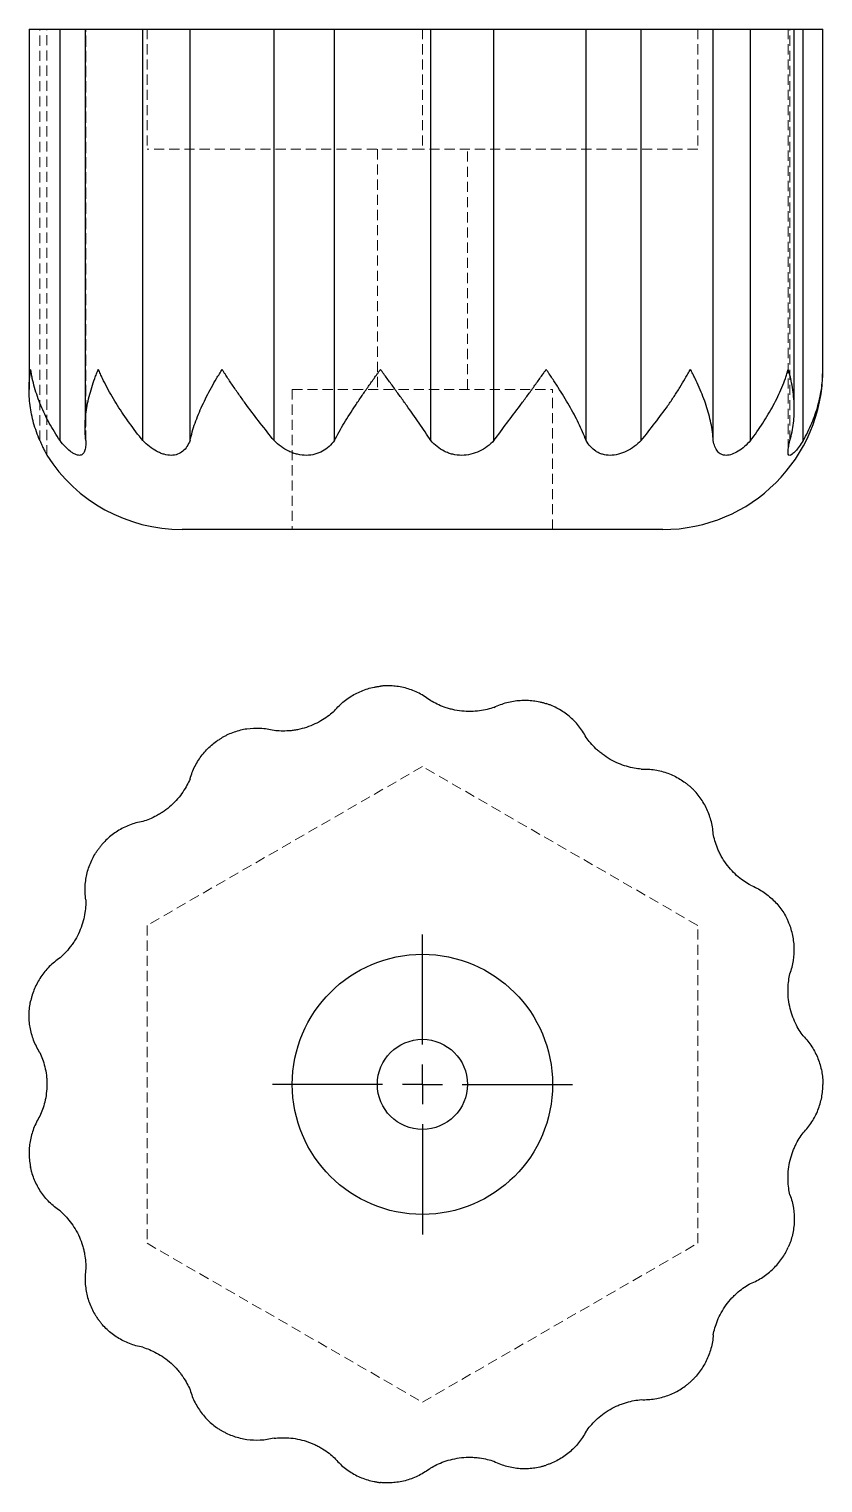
# Model space of a CAD drawing. Header units: millimetres. Extents: x 33 to 254, y 7 to 189.
# Drawn here: x 33.2 to 132.8, y 7 to 189.4 of the extents above; entities that cross this region are included whole.
import ezdxf

# ---------------------------------------------------------------- set-up
doc = ezdxf.new("R2010")
doc.units = ezdxf.units.MM
doc.linetypes.add('HIDDEN', pattern=[1.905, 1.27, -0.635])
doc.layers.add('10', color=7, linetype='Continuous')

# ---------------------------------------------------------------- blocks, each defined once
blk = doc.blocks.new('SW_CENTERMARKSYMBOL_0')
at = {"layer": '10', "color": 0}
for p, q in [((0, 5), (0, 18.82)), ((0, 0), (0, 2.5)), ((-5, 0), (-18.82, 0)), ((0, 0), (-2.5, 0)), ((0, 0), (0, -2.5)), ((0, 0), (2.5, 0)), ((5, 0), (18.82, 0)), ((0, -5), (0, -18.82))]:
    blk.add_line(p, q, dxfattribs=at)

msp = doc.modelspace()

# ---------------------------------------------------------------- linework, layer by layer
at = {"color": 7, "linetype": 'Continuous', "lineweight": 25}
for p, q in [((33.23, 189.39), (33.23, 144.19)), ((33.23, 189.39), (37.1, 189.39)), ((37.1, 137.77), (37.1, 189.39)), ((37.1, 189.39), (40.25, 189.39)), ((40.25, 189.39), (40.25, 139.35)), ((40.25, 189.39), (47.49, 189.39)), ((47.49, 137.77), (47.49, 189.39)), ((47.49, 189.39), (53.41, 189.39)), ((53.41, 137.77), (53.41, 189.39)), ((53.41, 189.39), (63.94, 189.39)), ((63.94, 137.77), (63.94, 189.39)), ((63.94, 189.39), (71.51, 189.39)), ((71.51, 137.77), (71.51, 189.39)), ((71.51, 189.39), (83.6, 189.39)), ((83.6, 137.77), (83.6, 189.39)), ((83.6, 189.39), (91.52, 189.39)), ((91.52, 137.77), (91.52, 189.39)), ((91.52, 189.39), (103.08, 189.39)), ((103.08, 137.77), (103.08, 189.39)), ((103.08, 189.39), (109.98, 189.39)), ((109.98, 137.77), (109.98, 189.39)), ((109.98, 189.39), (119.02, 189.39)), ((119.02, 137.77), (119.02, 189.39)), ((119.02, 189.39), (123.7, 189.39)), ((123.7, 137.77), (123.7, 189.39)), ((123.7, 189.39), (129.18, 189.39)), ((129.18, 141.73), (129.18, 189.39)), ((129.18, 189.39), (130.3, 189.39)), ((130.3, 137.77), (130.3, 189.39)), ((130.3, 189.39), (132.77, 189.39)), ((132.77, 146.7), (132.77, 189.39)), ((112.68, 126.61), (52.41, 126.61))]:
    msp.add_line(p, q, dxfattribs=at)
at = {"color": 7, "linetype": 'HIDDEN', "lineweight": 18}
for p, q in [((34.58, 137.77), (34.58, 189.39)), ((35.46, 135.92), (35.46, 189.39)), ((40.34, 137.77), (40.34, 189.39)), ((40.34, 137.63), (40.34, 189.39)), ((48.01, 189.39), (48.01, 174.32)), ((82.55, 189.39), (82.55, 174.32)), ((117.08, 189.39), (117.08, 174.32)), ((128.4, 189.39), (128.4, 136.32)), ((128.64, 137.77), (128.64, 189.39)), ((82.55, 174.32), (48.01, 174.32)), ((76.9, 174.32), (76.9, 144.19)), ((117.08, 174.32), (82.55, 174.32)), ((88.2, 144.19), (88.2, 174.32)), ((66.22, 144.19), (98.87, 144.19)), ((66.22, 144.19), (66.22, 126.61)), ((98.87, 126.61), (98.87, 144.19)), ((129.17, 142.22), (129.17, 141.73)), ((40.25, 139.24), (40.26, 139.35)), ((40.33, 137.17), (40.34, 137.63)), ((128.4, 136.32), (128.4, 136.31)), ((82.55, 96.87), (48.01, 76.94)), ((117.08, 76.94), (82.55, 96.87)), ((48.01, 76.94), (48.01, 37.06)), ((117.08, 37.06), (117.08, 76.94)), ((48.01, 37.06), (82.55, 17.13)), ((82.55, 17.13), (117.08, 37.06))]:
    msp.add_line(p, q, dxfattribs=at)
at = {"color": 7, "linetype": 'Continuous', "lineweight": 25}
for radius in [16.32, 5.65]:
    msp.add_circle((82.55, 57), radius, dxfattribs=at)
for centre, start, end in [((112.68, 146.7), 270, 359.917), ((52.41, 146.7), 212.462, 270)]:
    msp.add_arc(centre, 20.09, start, end, dxfattribs=at)
for points, knots in [([(34.58, 137.77), (34.26, 138.5), (34, 139.23), (33.59, 140.69), (33.45, 141.43), (33.31, 142.54), (33.27, 142.92), (33.23, 143.67), (33.22, 144.05), (33.23, 144.81), (33.25, 145.18), (33.3, 145.75), (33.32, 145.94), (33.35, 146.22), (33.36, 146.32), (33.39, 146.51), (33.4, 146.6), (33.42, 146.7)], [0, 0, 0, 0, 0.25, 0.25, 0.5, 0.5, 0.625, 0.625, 0.75, 0.75, 0.875, 0.875, 0.9375, 0.9375, 0.96875, 0.96875, 1, 1, 1, 1]), ([(37.1, 137.77), (36.61, 138.5), (36.16, 139.23), (35.36, 140.69), (35, 141.43), (34.54, 142.54), (34.4, 142.92), (34.14, 143.67), (34.02, 144.05), (33.8, 144.81), (33.71, 145.18), (33.58, 145.75), (33.55, 145.94), (33.49, 146.22), (33.48, 146.32), (33.45, 146.51), (33.43, 146.6), (33.42, 146.7)], [0, 0, 0, 0, 0.25, 0.25, 0.5, 0.5, 0.625, 0.625, 0.75, 0.75, 0.875, 0.875, 0.9375, 0.9375, 0.96875, 0.96875, 1, 1, 1, 1]), ([(40.34, 137.77), (40.26, 138.5), (40.23, 139.23), (40.29, 140.69), (40.38, 141.43), (40.58, 142.54), (40.66, 142.92), (40.85, 143.67), (40.96, 144.05), (41.19, 144.81), (41.32, 145.18), (41.53, 145.75), (41.6, 145.94), (41.72, 146.22), (41.75, 146.32), (41.83, 146.51), (41.87, 146.6), (41.91, 146.7)], [0, 0, 0, 0, 0.25, 0.25, 0.5, 0.5, 0.625, 0.625, 0.75, 0.75, 0.875, 0.875, 0.9375, 0.9375, 0.96875, 0.96875, 1, 1, 1, 1]), ([(47.49, 137.77), (46.9, 138.5), (46.34, 139.23), (45.28, 140.69), (44.78, 141.43), (44.08, 142.54), (43.85, 142.92), (43.41, 143.67), (43.2, 144.05), (42.8, 144.81), (42.61, 145.18), (42.34, 145.75), (42.25, 145.94), (42.12, 146.22), (42.08, 146.32), (41.99, 146.51), (41.95, 146.6), (41.91, 146.7)], [0, 0, 0, 0, 0.25, 0.25, 0.5, 0.5, 0.625, 0.625, 0.75, 0.75, 0.875, 0.875, 0.9375, 0.9375, 0.96875, 0.96875, 1, 1, 1, 1]), ([(53.41, 137.77), (53.57, 138.5), (53.78, 139.23), (54.3, 140.69), (54.6, 141.43), (55.12, 142.54), (55.3, 142.92), (55.68, 143.67), (55.88, 144.05), (56.3, 144.81), (56.52, 145.18), (56.85, 145.75), (56.97, 145.94), (57.14, 146.22), (57.2, 146.32), (57.31, 146.51), (57.37, 146.6), (57.43, 146.7)], [0, 0, 0, 0, 0.25, 0.25, 0.5, 0.5, 0.625, 0.625, 0.75, 0.75, 0.875, 0.875, 0.9375, 0.9375, 0.96875, 0.96875, 1, 1, 1, 1]), ([(63.94, 137.77), (63.36, 138.5), (62.78, 139.23), (61.65, 140.69), (61.09, 141.43), (60.27, 142.54), (59.99, 142.92), (59.46, 143.67), (59.19, 144.05), (58.67, 144.81), (58.41, 145.18), (58.04, 145.75), (57.92, 145.94), (57.73, 146.22), (57.67, 146.32), (57.55, 146.51), (57.49, 146.6), (57.43, 146.7)], [0, 0, 0, 0, 0.25, 0.25, 0.5, 0.5, 0.625, 0.625, 0.75, 0.75, 0.875, 0.875, 0.9375, 0.9375, 0.96875, 0.96875, 1, 1, 1, 1]), ([(71.51, 137.77), (71.89, 138.5), (72.3, 139.23), (73.19, 140.69), (73.66, 141.43), (74.39, 142.54), (74.65, 142.92), (75.16, 143.67), (75.42, 144.05), (75.95, 144.81), (76.21, 145.18), (76.62, 145.75), (76.75, 145.94), (76.96, 146.22), (77.02, 146.32), (77.16, 146.51), (77.23, 146.6), (77.3, 146.7)], [0, 0, 0, 0, 0.25, 0.25, 0.5, 0.5, 0.625, 0.625, 0.75, 0.75, 0.875, 0.875, 0.9375, 0.9375, 0.96875, 0.96875, 1, 1, 1, 1]), ([(83.6, 137.77), (83.13, 138.5), (82.64, 139.23), (81.63, 140.69), (81.11, 141.43), (80.31, 142.54), (80.04, 142.92), (79.49, 143.67), (79.22, 144.05), (78.67, 144.81), (78.39, 145.18), (77.98, 145.75), (77.84, 145.94), (77.64, 146.22), (77.57, 146.32), (77.43, 146.51), (77.36, 146.6), (77.3, 146.7)], [0, 0, 0, 0, 0.25, 0.25, 0.5, 0.5, 0.625, 0.625, 0.75, 0.75, 0.875, 0.875, 0.9375, 0.9375, 0.96875, 0.96875, 1, 1, 1, 1]), ([(91.52, 137.77), (92.05, 138.5), (92.6, 139.23), (93.7, 140.69), (94.25, 141.43), (95.08, 142.54), (95.36, 142.92), (95.91, 143.67), (96.19, 144.05), (96.73, 144.81), (97.01, 145.18), (97.41, 145.75), (97.54, 145.94), (97.74, 146.22), (97.81, 146.32), (97.94, 146.51), (98, 146.6), (98.07, 146.7)], [0, 0, 0, 0, 0.25, 0.25, 0.5, 0.5, 0.625, 0.625, 0.75, 0.75, 0.875, 0.875, 0.9375, 0.9375, 0.96875, 0.96875, 1, 1, 1, 1]), ([(103.08, 137.77), (102.81, 138.5), (102.49, 139.23), (101.77, 140.69), (101.37, 141.43), (100.73, 142.54), (100.51, 142.92), (100.06, 143.67), (99.82, 144.05), (99.34, 144.81), (99.09, 145.18), (98.71, 145.75), (98.58, 145.94), (98.39, 146.22), (98.33, 146.32), (98.2, 146.51), (98.13, 146.6), (98.07, 146.7)], [0, 0, 0, 0, 0.25, 0.25, 0.5, 0.5, 0.625, 0.625, 0.75, 0.75, 0.875, 0.875, 0.9375, 0.9375, 0.96875, 0.96875, 1, 1, 1, 1]), ([(109.98, 137.77), (110.58, 138.5), (111.15, 139.23), (112.28, 140.69), (112.82, 141.43), (113.6, 142.54), (113.85, 142.92), (114.35, 143.67), (114.6, 144.05), (115.07, 144.81), (115.3, 145.18), (115.63, 145.75), (115.74, 145.94), (115.9, 146.22), (115.95, 146.32), (116.05, 146.51), (116.1, 146.6), (116.16, 146.7)], [0, 0, 0, 0, 0.25, 0.25, 0.5, 0.5, 0.625, 0.625, 0.75, 0.75, 0.875, 0.875, 0.9375, 0.9375, 0.96875, 0.96875, 1, 1, 1, 1]), ([(119.02, 137.77), (118.98, 138.5), (118.88, 139.23), (118.58, 140.69), (118.38, 141.43), (118.02, 142.54), (117.88, 142.92), (117.59, 143.67), (117.43, 144.05), (117.1, 144.81), (116.93, 145.18), (116.65, 145.75), (116.55, 145.94), (116.41, 146.22), (116.36, 146.32), (116.26, 146.51), (116.21, 146.6), (116.16, 146.7)], [0, 0, 0, 0, 0.25, 0.25, 0.5, 0.5, 0.625, 0.625, 0.75, 0.75, 0.875, 0.875, 0.9375, 0.9375, 0.96875, 0.96875, 1, 1, 1, 1]), ([(123.7, 137.77), (124.25, 138.5), (124.76, 139.23), (125.71, 140.69), (126.15, 141.43), (126.75, 142.54), (126.94, 142.92), (127.3, 143.67), (127.47, 144.05), (127.78, 144.81), (127.93, 145.18), (128.13, 145.75), (128.19, 145.94), (128.29, 146.22), (128.32, 146.32), (128.37, 146.51), (128.4, 146.6), (128.43, 146.7)], [0, 0, 0, 0, 0.25, 0.25, 0.5, 0.5, 0.625, 0.625, 0.75, 0.75, 0.875, 0.875, 0.9375, 0.9375, 0.96875, 0.96875, 1, 1, 1, 1]), ([(128.64, 137.77), (128.85, 138.5), (128.99, 139.23), (129.17, 140.69), (129.2, 141.43), (129.17, 142.54), (129.14, 142.92), (129.07, 143.67), (129.02, 144.05), (128.89, 144.81), (128.82, 145.18), (128.69, 145.75), (128.64, 145.94), (128.56, 146.22), (128.54, 146.32), (128.49, 146.51), (128.46, 146.6), (128.43, 146.7)], [0, 0, 0, 0, 0.25, 0.25, 0.5, 0.5, 0.625, 0.625, 0.75, 0.75, 0.875, 0.875, 0.9375, 0.9375, 0.96875, 0.96875, 1, 1, 1, 1]), ([(130.3, 137.77), (130.71, 138.5), (131.07, 139.23), (131.69, 140.69), (131.95, 141.43), (132.26, 142.54), (132.35, 142.92), (132.5, 143.67), (132.57, 144.05), (132.67, 144.81), (132.71, 145.18), (132.75, 145.75), (132.76, 145.94), (132.77, 146.22), (132.77, 146.32), (132.77, 146.51), (132.77, 146.6), (132.77, 146.7)], [0, 0, 0, 0, 0.25, 0.25, 0.5, 0.5, 0.625, 0.625, 0.75, 0.75, 0.875, 0.875, 0.9375, 0.9375, 0.96875, 0.96875, 1, 1, 1, 1]), ([(34.58, 137.77), (34.66, 137.57), (34.84, 137.16), (35.08, 136.65), (35.28, 136.25), (35.43, 135.97), (35.45, 135.94), (35.46, 135.92)], [0, 0, 0, 0, 0.192668, 0.389094, 0.582047, 0.781398, 1, 1, 1, 1]), ([(40.34, 137.77), (40.35, 137.5), (40.34, 137.25), (40.29, 136.8), (40.25, 136.59), (40.13, 136.27), (40.04, 136.14), (39.82, 135.96), (39.69, 135.92), (39.38, 135.91), (39.2, 135.96), (38.91, 136.09), (38.81, 136.14), (38.6, 136.27), (38.5, 136.34), (38.17, 136.59), (37.96, 136.79), (37.53, 137.24), (37.31, 137.5), (37.1, 137.77)], [0, 0, 0, 0, 0.125, 0.125, 0.25, 0.25, 0.375, 0.375, 0.5, 0.5, 0.625, 0.625, 0.6875, 0.6875, 0.75, 0.75, 0.875, 0.875, 1, 1, 1, 1]), ([(53.41, 137.77), (53.3, 137.5), (53.17, 137.25), (52.88, 136.8), (52.7, 136.59), (52.31, 136.27), (52.09, 136.14), (51.6, 135.96), (51.33, 135.92), (50.76, 135.91), (50.45, 135.96), (49.99, 136.09), (49.84, 136.14), (49.53, 136.27), (49.37, 136.34), (48.91, 136.59), (48.61, 136.79), (48.03, 137.24), (47.75, 137.5), (47.49, 137.77)], [0, 0, 0, 0, 0.125, 0.125, 0.25, 0.25, 0.375, 0.375, 0.5, 0.5, 0.625, 0.625, 0.6875, 0.6875, 0.75, 0.75, 0.875, 0.875, 1, 1, 1, 1]), ([(71.51, 137.77), (71.31, 137.5), (71.09, 137.25), (70.59, 136.8), (70.32, 136.59), (69.73, 136.27), (69.41, 136.14), (68.72, 135.96), (68.37, 135.92), (67.64, 135.91), (67.26, 135.96), (66.71, 136.09), (66.53, 136.14), (66.16, 136.27), (65.98, 136.34), (65.46, 136.59), (65.13, 136.79), (64.5, 137.24), (64.21, 137.5), (63.94, 137.77)], [0, 0, 0, 0, 0.125, 0.125, 0.25, 0.25, 0.375, 0.375, 0.5, 0.5, 0.625, 0.625, 0.6875, 0.6875, 0.75, 0.75, 0.875, 0.875, 1, 1, 1, 1]), ([(91.52, 137.77), (91.26, 137.5), (90.98, 137.25), (90.38, 136.8), (90.05, 136.59), (89.36, 136.27), (89, 136.14), (88.24, 135.96), (87.86, 135.92), (87.1, 135.91), (86.71, 135.96), (86.16, 136.09), (85.98, 136.14), (85.63, 136.27), (85.46, 136.34), (84.97, 136.59), (84.66, 136.79), (84.1, 137.24), (83.84, 137.5), (83.6, 137.77)], [0, 0, 0, 0, 0.125, 0.125, 0.25, 0.25, 0.375, 0.375, 0.5, 0.5, 0.625, 0.625, 0.6875, 0.6875, 0.75, 0.75, 0.875, 0.875, 1, 1, 1, 1]), ([(109.98, 137.77), (109.71, 137.5), (109.42, 137.25), (108.8, 136.8), (108.48, 136.59), (107.81, 136.27), (107.47, 136.14), (106.77, 135.96), (106.43, 135.92), (105.77, 135.91), (105.44, 135.96), (104.99, 136.09), (104.85, 136.14), (104.57, 136.27), (104.43, 136.34), (104.05, 136.59), (103.83, 136.79), (103.42, 137.24), (103.24, 137.5), (103.08, 137.77)], [0, 0, 0, 0, 0.125, 0.125, 0.25, 0.25, 0.375, 0.375, 0.5, 0.5, 0.625, 0.625, 0.6875, 0.6875, 0.75, 0.75, 0.875, 0.875, 1, 1, 1, 1]), ([(123.7, 137.77), (123.46, 137.5), (123.21, 137.25), (122.69, 136.8), (122.42, 136.59), (121.89, 136.27), (121.63, 136.14), (121.12, 135.96), (120.87, 135.92), (120.42, 135.91), (120.21, 135.96), (119.94, 136.09), (119.85, 136.14), (119.69, 136.27), (119.62, 136.34), (119.42, 136.59), (119.31, 136.79), (119.14, 137.24), (119.07, 137.5), (119.02, 137.77)], [0, 0, 0, 0, 0.125, 0.125, 0.25, 0.25, 0.375, 0.375, 0.5, 0.5, 0.625, 0.625, 0.6875, 0.6875, 0.75, 0.75, 0.875, 0.875, 1, 1, 1, 1]), ([(130.3, 137.77), (130.13, 137.5), (129.97, 137.25), (129.64, 136.8), (129.48, 136.59), (129.18, 136.27), (129.04, 136.14), (128.79, 135.96), (128.69, 135.92), (128.53, 135.91), (128.47, 135.96), (128.42, 136.09), (128.41, 136.14), (128.4, 136.27), (128.4, 136.34), (128.41, 136.59), (128.44, 136.79), (128.52, 137.24), (128.58, 137.5), (128.64, 137.77)], [0, 0, 0, 0, 0.125, 0.125, 0.25, 0.25, 0.375, 0.375, 0.5, 0.5, 0.625, 0.625, 0.6875, 0.6875, 0.75, 0.75, 0.875, 0.875, 1, 1, 1, 1]), ([(71.51, 103.85), (71.89, 104.31), (72.3, 104.72), (73.19, 105.43), (73.66, 105.74), (74.39, 106.13), (74.65, 106.24), (75.16, 106.45), (75.42, 106.55), (75.95, 106.71), (76.21, 106.77), (76.62, 106.85), (76.75, 106.88), (76.96, 106.91), (77.02, 106.92), (77.16, 106.94), (77.23, 106.95), (77.3, 106.95)], [0, 0, 0, 0, 0.25, 0.25, 0.5, 0.5, 0.625, 0.625, 0.75, 0.75, 0.875, 0.875, 0.9375, 0.9375, 0.96875, 0.96875, 1, 1, 1, 1]), ([(83.6, 105.12), (83.13, 105.49), (82.64, 105.8), (81.63, 106.32), (81.11, 106.52), (80.31, 106.75), (80.04, 106.81), (79.49, 106.91), (79.22, 106.95), (78.67, 106.99), (78.39, 107), (77.98, 107), (77.84, 106.99), (77.64, 106.98), (77.57, 106.98), (77.43, 106.97), (77.36, 106.96), (77.3, 106.95)], [0, 0, 0, 0, 0.25, 0.25, 0.5, 0.5, 0.625, 0.625, 0.75, 0.75, 0.875, 0.875, 0.9375, 0.9375, 0.96875, 0.96875, 1, 1, 1, 1]), ([(91.52, 104.29), (91.26, 104.2), (90.98, 104.12), (90.38, 103.97), (90.05, 103.91), (89.36, 103.82), (89, 103.79), (88.24, 103.77), (87.86, 103.79), (87.1, 103.87), (86.71, 103.93), (86.16, 104.06), (85.98, 104.11), (85.63, 104.21), (85.46, 104.26), (84.97, 104.44), (84.66, 104.57), (84.1, 104.84), (83.84, 104.98), (83.6, 105.12)], [0, 0, 0, 0, 0.125, 0.125, 0.25, 0.25, 0.375, 0.375, 0.5, 0.5, 0.625, 0.625, 0.6875, 0.6875, 0.75, 0.75, 0.875, 0.875, 1, 1, 1, 1]), ([(91.52, 104.29), (92.05, 104.56), (92.6, 104.76), (93.7, 105.05), (94.25, 105.14), (95.08, 105.19), (95.36, 105.2), (95.91, 105.18), (96.19, 105.16), (96.73, 105.09), (97.01, 105.05), (97.41, 104.96), (97.54, 104.92), (97.74, 104.87), (97.81, 104.85), (97.94, 104.81), (98, 104.79), (98.07, 104.77)], [0, 0, 0, 0, 0.25, 0.25, 0.5, 0.5, 0.625, 0.625, 0.75, 0.75, 0.875, 0.875, 0.9375, 0.9375, 0.96875, 0.96875, 1, 1, 1, 1]), ([(103.08, 100.53), (102.81, 101.06), (102.49, 101.55), (101.77, 102.43), (101.37, 102.82), (100.73, 103.36), (100.51, 103.52), (100.06, 103.84), (99.82, 103.98), (99.34, 104.25), (99.09, 104.37), (98.71, 104.53), (98.58, 104.58), (98.39, 104.66), (98.33, 104.68), (98.2, 104.73), (98.13, 104.75), (98.07, 104.77)], [0, 0, 0, 0, 0.25, 0.25, 0.5, 0.5, 0.625, 0.625, 0.75, 0.75, 0.875, 0.875, 0.9375, 0.9375, 0.96875, 0.96875, 1, 1, 1, 1]), ([(71.51, 103.85), (71.31, 103.67), (71.09, 103.48), (70.59, 103.1), (70.32, 102.9), (69.73, 102.54), (69.41, 102.37), (68.72, 102.05), (68.37, 101.9), (67.64, 101.67), (67.26, 101.57), (66.71, 101.46), (66.53, 101.43), (66.16, 101.38), (65.98, 101.36), (65.46, 101.32), (65.13, 101.32), (64.5, 101.34), (64.21, 101.36), (63.94, 101.39)], [0, 0, 0, 0, 0.125, 0.125, 0.25, 0.25, 0.375, 0.375, 0.5, 0.5, 0.625, 0.625, 0.6875, 0.6875, 0.75, 0.75, 0.875, 0.875, 1, 1, 1, 1]), ([(53.41, 95.31), (53.57, 95.89), (53.78, 96.43), (54.3, 97.44), (54.6, 97.91), (55.12, 98.56), (55.3, 98.77), (55.68, 99.17), (55.88, 99.36), (56.3, 99.72), (56.52, 99.89), (56.85, 100.13), (56.97, 100.21), (57.14, 100.32), (57.2, 100.36), (57.31, 100.43), (57.37, 100.46), (57.43, 100.5)], [0, 0, 0, 0, 0.25, 0.25, 0.5, 0.5, 0.625, 0.625, 0.75, 0.75, 0.875, 0.875, 0.9375, 0.9375, 0.96875, 0.96875, 1, 1, 1, 1]), ([(63.94, 101.39), (63.36, 101.54), (62.78, 101.62), (61.65, 101.68), (61.09, 101.65), (60.27, 101.54), (59.99, 101.48), (59.46, 101.35), (59.19, 101.27), (58.67, 101.09), (58.41, 100.99), (58.04, 100.82), (57.92, 100.76), (57.73, 100.66), (57.67, 100.63), (57.55, 100.57), (57.49, 100.53), (57.43, 100.5)], [0, 0, 0, 0, 0.25, 0.25, 0.5, 0.5, 0.625, 0.625, 0.75, 0.75, 0.875, 0.875, 0.9375, 0.9375, 0.96875, 0.96875, 1, 1, 1, 1]), ([(109.98, 96.55), (109.71, 96.58), (109.42, 96.61), (108.8, 96.73), (108.48, 96.8), (107.81, 97), (107.47, 97.12), (106.77, 97.41), (106.43, 97.58), (105.77, 97.97), (105.44, 98.18), (104.99, 98.52), (104.85, 98.64), (104.57, 98.87), (104.43, 98.99), (104.05, 99.36), (103.83, 99.6), (103.42, 100.07), (103.24, 100.31), (103.08, 100.53)], [0, 0, 0, 0, 0.125, 0.125, 0.25, 0.25, 0.375, 0.375, 0.5, 0.5, 0.625, 0.625, 0.6875, 0.6875, 0.75, 0.75, 0.875, 0.875, 1, 1, 1, 1]), ([(53.41, 95.31), (53.3, 95.06), (53.17, 94.8), (52.88, 94.25), (52.7, 93.96), (52.31, 93.39), (52.09, 93.1), (51.6, 92.53), (51.33, 92.26), (50.76, 91.74), (50.45, 91.5), (49.99, 91.18), (49.84, 91.07), (49.53, 90.88), (49.37, 90.79), (48.91, 90.54), (48.61, 90.4), (48.03, 90.16), (47.75, 90.07), (47.49, 89.99)], [0, 0, 0, 0, 0.125, 0.125, 0.25, 0.25, 0.375, 0.375, 0.5, 0.5, 0.625, 0.625, 0.6875, 0.6875, 0.75, 0.75, 0.875, 0.875, 1, 1, 1, 1]), ([(109.98, 96.55), (110.58, 96.58), (111.15, 96.54), (112.28, 96.36), (112.82, 96.22), (113.6, 95.93), (113.85, 95.82), (114.35, 95.58), (114.6, 95.45), (115.07, 95.16), (115.3, 95.01), (115.63, 94.77), (115.74, 94.68), (115.9, 94.55), (115.95, 94.51), (116.05, 94.42), (116.1, 94.37), (116.16, 94.33)], [0, 0, 0, 0, 0.25, 0.25, 0.5, 0.5, 0.625, 0.625, 0.75, 0.75, 0.875, 0.875, 0.9375, 0.9375, 0.96875, 0.96875, 1, 1, 1, 1]), ([(119.02, 88.42), (118.98, 89.01), (118.88, 89.58), (118.58, 90.68), (118.38, 91.2), (118.02, 91.95), (117.88, 92.19), (117.59, 92.67), (117.43, 92.89), (117.1, 93.33), (116.93, 93.55), (116.65, 93.85), (116.55, 93.95), (116.41, 94.09), (116.36, 94.14), (116.26, 94.23), (116.21, 94.28), (116.16, 94.33)], [0, 0, 0, 0, 0.25, 0.25, 0.5, 0.5, 0.625, 0.625, 0.75, 0.75, 0.875, 0.875, 0.9375, 0.9375, 0.96875, 0.96875, 1, 1, 1, 1]), ([(47.49, 89.99), (46.9, 89.89), (46.34, 89.73), (45.28, 89.32), (44.78, 89.07), (44.08, 88.62), (43.85, 88.46), (43.41, 88.13), (43.2, 87.95), (42.8, 87.57), (42.61, 87.37), (42.34, 87.06), (42.25, 86.96), (42.12, 86.8), (42.08, 86.74), (41.99, 86.63), (41.95, 86.58), (41.91, 86.52)], [0, 0, 0, 0, 0.25, 0.25, 0.5, 0.5, 0.625, 0.625, 0.75, 0.75, 0.875, 0.875, 0.9375, 0.9375, 0.96875, 0.96875, 1, 1, 1, 1]), ([(123.7, 81.98), (123.46, 82.11), (123.21, 82.26), (122.69, 82.61), (122.42, 82.81), (121.89, 83.26), (121.63, 83.51), (121.12, 84.07), (120.87, 84.36), (120.42, 84.98), (120.21, 85.31), (119.94, 85.8), (119.85, 85.97), (119.69, 86.3), (119.62, 86.46), (119.42, 86.95), (119.31, 87.26), (119.14, 87.86), (119.07, 88.15), (119.02, 88.42)], [0, 0, 0, 0, 0.125, 0.125, 0.25, 0.25, 0.375, 0.375, 0.5, 0.5, 0.625, 0.625, 0.6875, 0.6875, 0.75, 0.75, 0.875, 0.875, 1, 1, 1, 1]), ([(40.34, 80.15), (40.26, 80.74), (40.23, 81.32), (40.29, 82.45), (40.38, 83.01), (40.58, 83.81), (40.66, 84.08), (40.85, 84.6), (40.96, 84.86), (41.19, 85.36), (41.32, 85.6), (41.53, 85.95), (41.6, 86.07), (41.72, 86.24), (41.75, 86.3), (41.83, 86.41), (41.87, 86.47), (41.91, 86.52)], [0, 0, 0, 0, 0.25, 0.25, 0.5, 0.5, 0.625, 0.625, 0.75, 0.75, 0.875, 0.875, 0.9375, 0.9375, 0.96875, 0.96875, 1, 1, 1, 1]), ([(123.7, 81.98), (124.25, 81.76), (124.76, 81.49), (125.71, 80.87), (126.15, 80.51), (126.75, 79.93), (126.94, 79.73), (127.3, 79.31), (127.47, 79.09), (127.78, 78.64), (127.93, 78.4), (128.13, 78.04), (128.19, 77.92), (128.29, 77.74), (128.32, 77.68), (128.37, 77.55), (128.4, 77.49), (128.43, 77.43)], [0, 0, 0, 0, 0.25, 0.25, 0.5, 0.5, 0.625, 0.625, 0.75, 0.75, 0.875, 0.875, 0.9375, 0.9375, 0.96875, 0.96875, 1, 1, 1, 1]), ([(40.34, 80.15), (40.35, 79.87), (40.34, 79.58), (40.29, 78.96), (40.25, 78.63), (40.13, 77.94), (40.04, 77.59), (39.82, 76.87), (39.69, 76.51), (39.38, 75.81), (39.2, 75.46), (38.91, 74.98), (38.81, 74.82), (38.6, 74.52), (38.5, 74.38), (38.17, 73.96), (37.96, 73.71), (37.53, 73.26), (37.31, 73.05), (37.1, 72.87)], [0, 0, 0, 0, 0.125, 0.125, 0.25, 0.25, 0.375, 0.375, 0.5, 0.5, 0.625, 0.625, 0.6875, 0.6875, 0.75, 0.75, 0.875, 0.875, 1, 1, 1, 1]), ([(128.64, 70.87), (128.85, 71.43), (128.99, 71.99), (129.17, 73.11), (129.2, 73.67), (129.17, 74.5), (129.14, 74.78), (129.07, 75.33), (129.02, 75.6), (128.89, 76.14), (128.82, 76.4), (128.69, 76.79), (128.64, 76.92), (128.56, 77.11), (128.54, 77.18), (128.49, 77.3), (128.46, 77.37), (128.43, 77.43)], [0, 0, 0, 0, 0.25, 0.25, 0.5, 0.5, 0.625, 0.625, 0.75, 0.75, 0.875, 0.875, 0.9375, 0.9375, 0.96875, 0.96875, 1, 1, 1, 1]), ([(37.1, 72.87), (36.61, 72.54), (36.16, 72.17), (35.36, 71.37), (35, 70.93), (34.54, 70.24), (34.4, 70), (34.14, 69.52), (34.02, 69.27), (33.8, 68.76), (33.71, 68.5), (33.58, 68.11), (33.55, 67.98), (33.49, 67.78), (33.48, 67.71), (33.45, 67.58), (33.43, 67.51), (33.42, 67.44)], [0, 0, 0, 0, 0.25, 0.25, 0.5, 0.5, 0.625, 0.625, 0.75, 0.75, 0.875, 0.875, 0.9375, 0.9375, 0.96875, 0.96875, 1, 1, 1, 1]), ([(130.3, 63.08), (130.13, 63.3), (129.97, 63.54), (129.64, 64.07), (129.48, 64.36), (129.18, 64.99), (129.04, 65.32), (128.79, 66.04), (128.69, 66.41), (128.53, 67.16), (128.47, 67.54), (128.42, 68.1), (128.41, 68.29), (128.4, 68.65), (128.4, 68.83), (128.41, 69.36), (128.44, 69.69), (128.52, 70.31), (128.58, 70.6), (128.64, 70.87)], [0, 0, 0, 0, 0.125, 0.125, 0.25, 0.25, 0.375, 0.375, 0.5, 0.5, 0.625, 0.625, 0.6875, 0.6875, 0.75, 0.75, 0.875, 0.875, 1, 1, 1, 1]), ([(34.58, 60.98), (34.26, 61.48), (34, 62.01), (33.59, 63.07), (33.45, 63.61), (33.31, 64.43), (33.27, 64.7), (33.23, 65.26), (33.22, 65.53), (33.23, 66.08), (33.25, 66.36), (33.3, 66.77), (33.32, 66.9), (33.35, 67.11), (33.36, 67.17), (33.39, 67.31), (33.4, 67.38), (33.42, 67.44)], [0, 0, 0, 0, 0.25, 0.25, 0.5, 0.5, 0.625, 0.625, 0.75, 0.75, 0.875, 0.875, 0.9375, 0.9375, 0.96875, 0.96875, 1, 1, 1, 1]), ([(130.3, 63.08), (130.71, 62.65), (131.07, 62.2), (131.69, 61.24), (131.95, 60.75), (132.26, 59.97), (132.35, 59.71), (132.5, 59.18), (132.57, 58.91), (132.67, 58.37), (132.71, 58.1), (132.75, 57.69), (132.76, 57.55), (132.77, 57.34), (132.77, 57.27), (132.77, 57.14), (132.77, 57.07), (132.77, 57)], [0, 0, 0, 0, 0.25, 0.25, 0.5, 0.5, 0.625, 0.625, 0.75, 0.75, 0.875, 0.875, 0.9375, 0.9375, 0.96875, 0.96875, 1, 1, 1, 1]), ([(34.58, 60.98), (34.69, 60.73), (34.8, 60.46), (35.01, 59.88), (35.11, 59.55), (35.28, 58.88), (35.34, 58.52), (35.41, 57.96), (35.43, 57.77), (35.45, 57.39), (35.46, 57.19), (35.46, 56.61), (35.43, 56.23), (35.34, 55.49), (35.28, 55.12), (35.11, 54.45), (35.02, 54.13), (34.8, 53.54), (34.69, 53.27), (34.58, 53.02)], [0, 0, 0, 0, 0.125, 0.125, 0.25, 0.25, 0.375, 0.375, 0.4375, 0.4375, 0.5, 0.5, 0.625, 0.625, 0.75, 0.75, 0.875, 0.875, 1, 1, 1, 1]), ([(130.3, 50.92), (130.71, 51.35), (131.07, 51.8), (131.69, 52.76), (131.95, 53.25), (132.26, 54.03), (132.35, 54.29), (132.5, 54.82), (132.57, 55.09), (132.67, 55.63), (132.71, 55.9), (132.75, 56.31), (132.76, 56.45), (132.77, 56.66), (132.77, 56.73), (132.77, 56.86), (132.77, 56.93), (132.77, 57)], [0, 0, 0, 0, 0.25, 0.25, 0.5, 0.5, 0.625, 0.625, 0.75, 0.75, 0.875, 0.875, 0.9375, 0.9375, 0.96875, 0.96875, 1, 1, 1, 1]), ([(34.58, 53.02), (34.26, 52.52), (34, 51.99), (33.59, 50.93), (33.45, 50.39), (33.31, 49.57), (33.27, 49.3), (33.23, 48.74), (33.22, 48.47), (33.23, 47.92), (33.25, 47.64), (33.3, 47.23), (33.32, 47.1), (33.35, 46.89), (33.36, 46.83), (33.39, 46.69), (33.4, 46.62), (33.42, 46.56)], [0, 0, 0, 0, 0.25, 0.25, 0.5, 0.5, 0.625, 0.625, 0.75, 0.75, 0.875, 0.875, 0.9375, 0.9375, 0.96875, 0.96875, 1, 1, 1, 1]), ([(128.64, 43.13), (128.58, 43.4), (128.53, 43.69), (128.44, 44.3), (128.41, 44.64), (128.39, 45.33), (128.4, 45.69), (128.47, 46.45), (128.52, 46.83), (128.68, 47.58), (128.79, 47.95), (128.97, 48.49), (129.04, 48.66), (129.17, 49), (129.25, 49.16), (129.47, 49.63), (129.63, 49.92), (129.96, 50.46), (130.13, 50.7), (130.3, 50.92)], [0, 0, 0, 0, 0.125, 0.125, 0.25, 0.25, 0.375, 0.375, 0.5, 0.5, 0.625, 0.625, 0.6875, 0.6875, 0.75, 0.75, 0.875, 0.875, 1, 1, 1, 1]), ([(37.1, 41.13), (36.61, 41.46), (36.16, 41.83), (35.36, 42.63), (35, 43.07), (34.54, 43.76), (34.4, 44), (34.14, 44.48), (34.02, 44.73), (33.8, 45.24), (33.71, 45.5), (33.58, 45.89), (33.55, 46.02), (33.49, 46.22), (33.48, 46.29), (33.45, 46.42), (33.43, 46.49), (33.42, 46.56)], [0, 0, 0, 0, 0.25, 0.25, 0.5, 0.5, 0.625, 0.625, 0.75, 0.75, 0.875, 0.875, 0.9375, 0.9375, 0.96875, 0.96875, 1, 1, 1, 1]), ([(128.64, 43.13), (128.85, 42.57), (128.99, 42.01), (129.17, 40.89), (129.2, 40.33), (129.17, 39.5), (129.14, 39.22), (129.07, 38.67), (129.02, 38.4), (128.89, 37.86), (128.82, 37.6), (128.69, 37.21), (128.64, 37.08), (128.56, 36.89), (128.54, 36.82), (128.49, 36.7), (128.46, 36.63), (128.43, 36.57)], [0, 0, 0, 0, 0.25, 0.25, 0.5, 0.5, 0.625, 0.625, 0.75, 0.75, 0.875, 0.875, 0.9375, 0.9375, 0.96875, 0.96875, 1, 1, 1, 1]), ([(37.1, 41.13), (37.31, 40.95), (37.52, 40.75), (37.95, 40.29), (38.17, 40.04), (38.6, 39.49), (38.8, 39.19), (39.19, 38.54), (39.37, 38.2), (39.68, 37.5), (39.82, 37.14), (39.98, 36.6), (40.03, 36.42), (40.12, 36.07), (40.16, 35.89), (40.25, 35.37), (40.29, 35.05), (40.34, 34.42), (40.35, 34.13), (40.34, 33.85)], [0, 0, 0, 0, 0.125, 0.125, 0.25, 0.25, 0.375, 0.375, 0.5, 0.5, 0.625, 0.625, 0.6875, 0.6875, 0.75, 0.75, 0.875, 0.875, 1, 1, 1, 1]), ([(123.7, 32.02), (124.25, 32.24), (124.76, 32.51), (125.71, 33.13), (126.15, 33.49), (126.75, 34.07), (126.94, 34.27), (127.3, 34.69), (127.47, 34.91), (127.78, 35.36), (127.93, 35.6), (128.13, 35.96), (128.19, 36.08), (128.29, 36.26), (128.32, 36.32), (128.37, 36.45), (128.4, 36.51), (128.43, 36.57)], [0, 0, 0, 0, 0.25, 0.25, 0.5, 0.5, 0.625, 0.625, 0.75, 0.75, 0.875, 0.875, 0.9375, 0.9375, 0.96875, 0.96875, 1, 1, 1, 1]), ([(40.34, 33.85), (40.26, 33.26), (40.23, 32.68), (40.29, 31.55), (40.38, 30.99), (40.58, 30.19), (40.66, 29.92), (40.85, 29.4), (40.96, 29.14), (41.19, 28.64), (41.32, 28.4), (41.53, 28.05), (41.6, 27.93), (41.72, 27.76), (41.75, 27.7), (41.83, 27.59), (41.87, 27.53), (41.91, 27.48)], [0, 0, 0, 0, 0.25, 0.25, 0.5, 0.5, 0.625, 0.625, 0.75, 0.75, 0.875, 0.875, 0.9375, 0.9375, 0.96875, 0.96875, 1, 1, 1, 1]), ([(119.02, 25.58), (119.07, 25.85), (119.14, 26.14), (119.31, 26.73), (119.42, 27.05), (119.68, 27.69), (119.84, 28.02), (120.21, 28.68), (120.41, 29.01), (120.86, 29.63), (121.11, 29.93), (121.49, 30.34), (121.62, 30.47), (121.89, 30.72), (122.02, 30.84), (122.42, 31.18), (122.69, 31.38), (123.2, 31.74), (123.46, 31.89), (123.7, 32.02)], [0, 0, 0, 0, 0.125, 0.125, 0.25, 0.25, 0.375, 0.375, 0.5, 0.5, 0.625, 0.625, 0.6875, 0.6875, 0.75, 0.75, 0.875, 0.875, 1, 1, 1, 1]), ([(47.49, 24.01), (46.9, 24.11), (46.34, 24.27), (45.28, 24.68), (44.78, 24.93), (44.08, 25.38), (43.85, 25.54), (43.41, 25.87), (43.2, 26.05), (42.8, 26.43), (42.61, 26.63), (42.34, 26.94), (42.25, 27.04), (42.12, 27.2), (42.08, 27.26), (41.99, 27.37), (41.95, 27.42), (41.91, 27.48)], [0, 0, 0, 0, 0.25, 0.25, 0.5, 0.5, 0.625, 0.625, 0.75, 0.75, 0.875, 0.875, 0.9375, 0.9375, 0.96875, 0.96875, 1, 1, 1, 1]), ([(119.02, 25.58), (118.98, 24.99), (118.88, 24.42), (118.58, 23.32), (118.38, 22.8), (118.02, 22.05), (117.88, 21.81), (117.59, 21.33), (117.43, 21.11), (117.1, 20.67), (116.93, 20.45), (116.65, 20.15), (116.55, 20.05), (116.41, 19.91), (116.36, 19.86), (116.26, 19.77), (116.21, 19.72), (116.16, 19.67)], [0, 0, 0, 0, 0.25, 0.25, 0.5, 0.5, 0.625, 0.625, 0.75, 0.75, 0.875, 0.875, 0.9375, 0.9375, 0.96875, 0.96875, 1, 1, 1, 1]), ([(47.49, 24.01), (47.75, 23.93), (48.03, 23.84), (48.6, 23.6), (48.91, 23.46), (49.52, 23.13), (49.83, 22.94), (50.45, 22.51), (50.75, 22.27), (51.32, 21.76), (51.59, 21.48), (51.96, 21.05), (52.08, 20.91), (52.3, 20.62), (52.41, 20.48), (52.7, 20.04), (52.87, 19.76), (53.17, 19.21), (53.3, 18.94), (53.41, 18.69)], [0, 0, 0, 0, 0.125, 0.125, 0.25, 0.25, 0.375, 0.375, 0.5, 0.5, 0.625, 0.625, 0.6875, 0.6875, 0.75, 0.75, 0.875, 0.875, 1, 1, 1, 1]), ([(53.41, 18.69), (53.57, 18.11), (53.78, 17.57), (54.3, 16.56), (54.6, 16.09), (55.12, 15.44), (55.3, 15.23), (55.68, 14.83), (55.88, 14.64), (56.3, 14.28), (56.52, 14.11), (56.85, 13.87), (56.97, 13.79), (57.14, 13.68), (57.2, 13.64), (57.31, 13.57), (57.37, 13.54), (57.43, 13.5)], [0, 0, 0, 0, 0.25, 0.25, 0.5, 0.5, 0.625, 0.625, 0.75, 0.75, 0.875, 0.875, 0.9375, 0.9375, 0.96875, 0.96875, 1, 1, 1, 1]), ([(109.98, 17.45), (110.58, 17.42), (111.15, 17.46), (112.28, 17.64), (112.82, 17.78), (113.6, 18.07), (113.85, 18.18), (114.35, 18.42), (114.6, 18.55), (115.07, 18.84), (115.3, 18.99), (115.63, 19.23), (115.74, 19.32), (115.9, 19.45), (115.95, 19.49), (116.05, 19.58), (116.1, 19.63), (116.16, 19.67)], [0, 0, 0, 0, 0.25, 0.25, 0.5, 0.5, 0.625, 0.625, 0.75, 0.75, 0.875, 0.875, 0.9375, 0.9375, 0.96875, 0.96875, 1, 1, 1, 1]), ([(103.08, 13.47), (103.24, 13.69), (103.42, 13.92), (103.82, 14.4), (104.05, 14.64), (104.55, 15.12), (104.83, 15.36), (105.43, 15.81), (105.75, 16.02), (106.42, 16.41), (106.77, 16.58), (107.28, 16.8), (107.45, 16.87), (107.8, 16.99), (107.97, 17.05), (108.47, 17.2), (108.8, 17.27), (109.41, 17.38), (109.71, 17.42), (109.98, 17.45)], [0, 0, 0, 0, 0.125, 0.125, 0.25, 0.25, 0.375, 0.375, 0.5, 0.5, 0.625, 0.625, 0.6875, 0.6875, 0.75, 0.75, 0.875, 0.875, 1, 1, 1, 1]), ([(63.94, 12.61), (63.36, 12.46), (62.78, 12.38), (61.65, 12.32), (61.09, 12.35), (60.27, 12.46), (59.99, 12.52), (59.46, 12.65), (59.19, 12.73), (58.67, 12.91), (58.41, 13.01), (58.04, 13.18), (57.92, 13.24), (57.73, 13.34), (57.67, 13.37), (57.55, 13.43), (57.49, 13.47), (57.43, 13.5)], [0, 0, 0, 0, 0.25, 0.25, 0.5, 0.5, 0.625, 0.625, 0.75, 0.75, 0.875, 0.875, 0.9375, 0.9375, 0.96875, 0.96875, 1, 1, 1, 1]), ([(103.08, 13.47), (102.81, 12.94), (102.49, 12.45), (101.77, 11.57), (101.37, 11.18), (100.73, 10.64), (100.51, 10.48), (100.06, 10.16), (99.82, 10.02), (99.34, 9.75), (99.09, 9.63), (98.71, 9.47), (98.58, 9.42), (98.39, 9.34), (98.33, 9.32), (98.2, 9.27), (98.13, 9.25), (98.07, 9.23)], [0, 0, 0, 0, 0.25, 0.25, 0.5, 0.5, 0.625, 0.625, 0.75, 0.75, 0.875, 0.875, 0.9375, 0.9375, 0.96875, 0.96875, 1, 1, 1, 1]), ([(63.94, 12.61), (64.21, 12.64), (64.5, 12.66), (65.12, 12.68), (65.46, 12.68), (66.15, 12.62), (66.51, 12.58), (67.25, 12.43), (67.62, 12.34), (68.35, 12.1), (68.72, 11.96), (69.23, 11.72), (69.39, 11.64), (69.71, 11.46), (69.87, 11.37), (70.32, 11.1), (70.59, 10.91), (71.08, 10.53), (71.31, 10.33), (71.51, 10.15)], [0, 0, 0, 0, 0.125, 0.125, 0.25, 0.25, 0.375, 0.375, 0.5, 0.5, 0.625, 0.625, 0.6875, 0.6875, 0.75, 0.75, 0.875, 0.875, 1, 1, 1, 1]), ([(71.51, 10.15), (71.89, 9.69), (72.3, 9.28), (73.19, 8.57), (73.66, 8.26), (74.39, 7.87), (74.65, 7.76), (75.16, 7.55), (75.42, 7.45), (75.95, 7.29), (76.21, 7.23), (76.62, 7.15), (76.75, 7.12), (76.96, 7.09), (77.02, 7.08), (77.16, 7.06), (77.23, 7.05), (77.3, 7.05)], [0, 0, 0, 0, 0.25, 0.25, 0.5, 0.5, 0.625, 0.625, 0.75, 0.75, 0.875, 0.875, 0.9375, 0.9375, 0.96875, 0.96875, 1, 1, 1, 1]), ([(83.6, 8.88), (83.84, 9.02), (84.09, 9.16), (84.65, 9.43), (84.96, 9.56), (85.62, 9.79), (85.96, 9.89), (86.7, 10.06), (87.08, 10.13), (87.84, 10.21), (88.23, 10.23), (88.79, 10.22), (88.98, 10.21), (89.34, 10.18), (89.52, 10.16), (90.04, 10.09), (90.37, 10.03), (90.98, 9.88), (91.26, 9.8), (91.52, 9.71)], [0, 0, 0, 0, 0.125, 0.125, 0.25, 0.25, 0.375, 0.375, 0.5, 0.5, 0.625, 0.625, 0.6875, 0.6875, 0.75, 0.75, 0.875, 0.875, 1, 1, 1, 1]), ([(91.52, 9.71), (92.05, 9.44), (92.6, 9.24), (93.7, 8.95), (94.25, 8.86), (95.08, 8.81), (95.36, 8.8), (95.91, 8.82), (96.19, 8.84), (96.73, 8.91), (97.01, 8.95), (97.41, 9.04), (97.54, 9.08), (97.74, 9.13), (97.81, 9.15), (97.94, 9.19), (98, 9.21), (98.07, 9.23)], [0, 0, 0, 0, 0.25, 0.25, 0.5, 0.5, 0.625, 0.625, 0.75, 0.75, 0.875, 0.875, 0.9375, 0.9375, 0.96875, 0.96875, 1, 1, 1, 1]), ([(83.6, 8.88), (83.13, 8.51), (82.64, 8.2), (81.63, 7.68), (81.11, 7.48), (80.31, 7.25), (80.04, 7.19), (79.49, 7.09), (79.22, 7.05), (78.67, 7.01), (78.39, 7), (77.98, 7), (77.84, 7.01), (77.64, 7.02), (77.57, 7.02), (77.43, 7.03), (77.36, 7.04), (77.3, 7.05)], [0, 0, 0, 0, 0.25, 0.25, 0.5, 0.5, 0.625, 0.625, 0.75, 0.75, 0.875, 0.875, 0.9375, 0.9375, 0.96875, 0.96875, 1, 1, 1, 1])]:
    msp.add_open_spline(points, degree=3, knots=knots, dxfattribs=at)

# ---------------------------------------------------------------- block references
at = {"layer": '10'}
msp.add_blockref('SW_CENTERMARKSYMBOL_0', (82.55, 57), dxfattribs=at)

doc.saveas('drawing.dxf')
